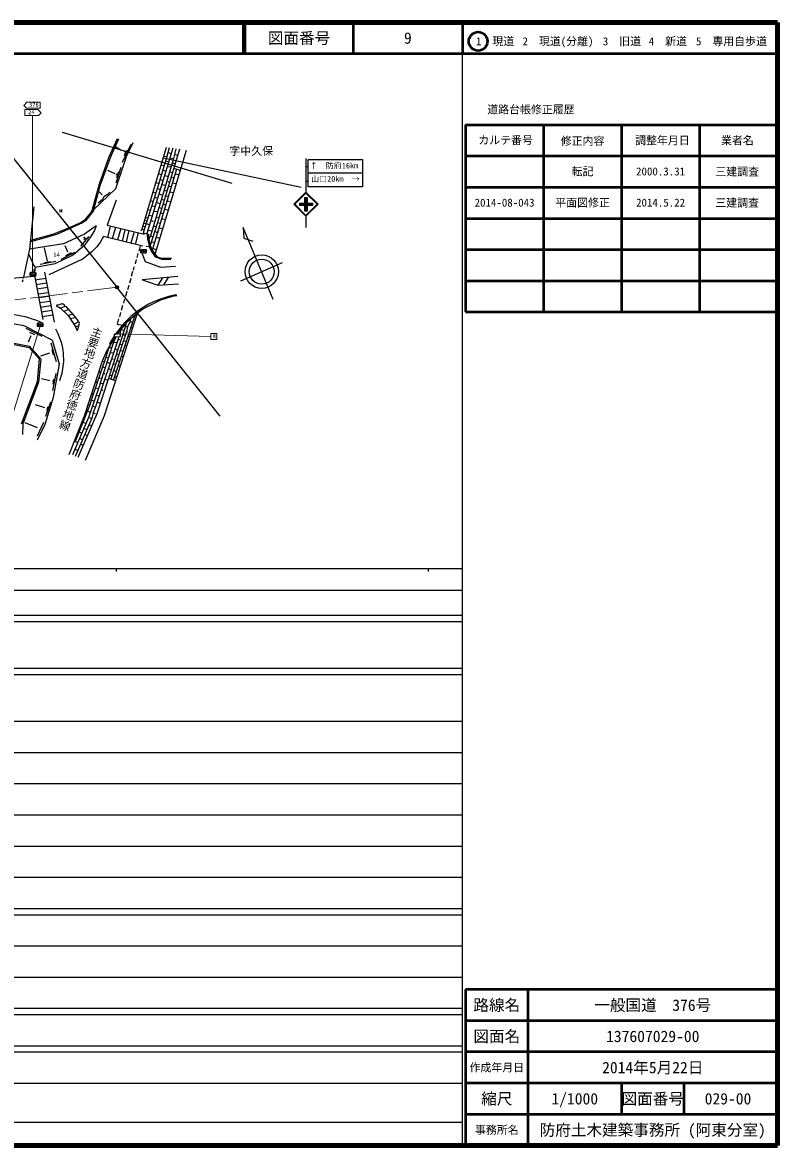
# Model space of a CAD drawing. Units: millimetres, scale not verified. Extents: x 40000 to 680000, y 20000 to 380000.
# Drawn here: x 437948 to 680000, y 20000 to 380000 of the extents above; entities that cross this region are included whole.
import ezdxf
from ezdxf.enums import TextEntityAlignment as Align

# ---------------------------------------------------------------- set-up
doc = ezdxf.new("R2010")
doc.units = ezdxf.units.MM
doc.header["$LTSCALE"] = 1000
doc.header["$PDMODE"] = 32
doc.header["$PDSIZE"] = 500
doc.linetypes.add('CHAIN', pattern=[18.5, 12, -1.5, 3.5, -1.5])
for name, color, linetype, lineweight in [('M-BGD', 7, 'Continuous', 25), ('M-BMK', 2, 'CHAIN', 13), ('M-BMK-HTXT', 7, 'Continuous', 13), ('M-BMK-SRVR', 3, 'Continuous', 25), ('M-STR-STRC', 7, 'Continuous', 25), ('M-TTL', 2, 'Continuous', 140), ('M-TTL-BAND', 7, 'Continuous', 25), ('M-TTL-FRAM', 2, 'Continuous', 50), ('M-TTL-LINE', 7, 'Continuous', 50)]:
    doc.layers.add(name, color=color, linetype=linetype, lineweight=lineweight)
doc.layers.add('M-OTRS', color=6, linetype='Continuous')
doc.layers.add('M-TTL-TXT', color=7, linetype='Continuous')
doc.styles.add('@ＭＳ ゴシック', font='')
doc.styles.add('ＭＳ ゴシック', font='')
doc.styles.add('ＭＳ 明朝', font='')
doc.styles.get('@ＭＳ ゴシック').set_extended_font_data('@MS Gothic')
doc.styles.get('ＭＳ ゴシック').set_extended_font_data('MS Gothic')
doc.styles.get('ＭＳ 明朝').set_extended_font_data('MS Mincho')

msp = doc.modelspace()

# ---------------------------------------------------------------- hatches: boundary and pattern name
at = {"layer": 'M-STR-STRC'}
msp.add_hatch(color=256, dxfattribs=at).paths.add_polyline_path([(529247, 319472), (529247, 321329), (530889, 321329), (530889, 322050), (529247, 322050), (529247, 323891), (528416, 323891), (528416, 322050), (526774, 322050), (526774, 321329), (528447, 321329), (528447, 319472)])

# ---------------------------------------------------------------- linework, layer by layer
at = {"layer": 'M-BGD'}
for p, q in [((450665, 344862), (505021, 328521)), ((468275, 342745), (465566, 336564)), ((468699, 342576), (466243, 337157)), ((467344, 340459), (468953, 339528)), ((468953, 339528), (469630, 339104)), ((472678, 340882), (469884, 335125)), ((470561, 338850), (470985, 338512)), ((470985, 338512), (470561, 337157)), ((470985, 338512), (471239, 338596)), ((473355, 341390), (471154, 336903)), ((471493, 339020), (471323, 338681)), ((471323, 338681), (471493, 338512)), ((484023, 339951), (476234, 313789)), ((486140, 339697), (477843, 312350)), ((490458, 338935), (480383, 305661)), ((488257, 339358), (481229, 315906)), ((484955, 339782), (484193, 336988)), ((487156, 339528), (486733, 337665)), ((465566, 336564), (462518, 328182)), ((466243, 337157), (462772, 327674)), ((471154, 336903), (467767, 326658)), ((486225, 335972), (478943, 311588)), ((484193, 336988), (481568, 328098)), ((483261, 337157), (484193, 336988)), ((483769, 335548), (484531, 335379)), ((484616, 338342), (485717, 338004)), ((485293, 336649), (486225, 336395)), ((485886, 334956), (486817, 334702)), ((486733, 337665), (486225, 335972)), ((486733, 337665), (487749, 337496)), ((465227, 332670), (467598, 331569)), ((469461, 333516), (467852, 328521)), ((468191, 331484), (468021, 330976)), ((468699, 332077), (468106, 330214)), ((487325, 332924), (479536, 307016)), ((481568, 331569), (482415, 331315)), ((482330, 334363), (483261, 334194)), ((482923, 332670), (484023, 332416)), ((484447, 333855), (485547, 333686)), ((485039, 332077), (485971, 331908)), ((486479, 333262), (488511, 332670)), ((486987, 331484), (488172, 331146)), ((462518, 328182), (460147, 319631)), ((462772, 327674), (460655, 319546)), ((481568, 328098), (476657, 312519)), ((480552, 328690), (481568, 328521)), ((481991, 329706), (483092, 329452)), ((482753, 328098), (483769, 327844)), ((483600, 330976), (484616, 330638)), ((484531, 329029), (485124, 328775)), ((485632, 330384), (486563, 330214)), ((486055, 328606), (487241, 328352)), ((467767, 326658), (460740, 319970)), ((462349, 325896), (463534, 324796)), ((464042, 324118), (463619, 323272)), ((465143, 324711), (464042, 324118)), ((465989, 325558), (465143, 324711)), ((479705, 325727), (480721, 325304)), ((481229, 326828), (482245, 326489)), ((481822, 325050), (482838, 324626)), ((483346, 326235), (484277, 325981)), ((483769, 324457), (484785, 324288)), ((484701, 327590), (485717, 327336)), ((485124, 325727), (486394, 325473)), ((441605, 320901), (440251, 307354)), ((463619, 323272), (462264, 322086)), ((467937, 323018), (465058, 314974)), ((478859, 322848), (479875, 322679)), ((479536, 321240), (480467, 321070)), ((480298, 323949), (481314, 323695)), ((480975, 322340), (481991, 322002)), ((481653, 320647), (482415, 320478)), ((482415, 323356), (483261, 323187)), ((482923, 321832), (483854, 321578)), ((484362, 322848), (485463, 322594)), ((449903, 319998), (449903, 319158)), ((450533, 319158), (450533, 319998)), ((459809, 318954), (457861, 316583)), ((460655, 319546), (458200, 316414)), ((460147, 319631), (459809, 318954)), ((477335, 317514), (478181, 317345)), ((478097, 320054), (479028, 319800)), ((478605, 318276), (479536, 318022)), ((480129, 319546), (481145, 319377)), ((480721, 317684), (481653, 317514)), ((481991, 319038), (483092, 318615)), ((482669, 317091), (483431, 316922)), ((483515, 320139), (484701, 319885)), ((457184, 315736), (449225, 312180)), ((452951, 314128), (450072, 312942)), ((456761, 315906), (452951, 314128)), ((457861, 316583), (456761, 315906)), ((458200, 316414), (457184, 315736)), ((461587, 314805), (457861, 312096)), ((460994, 313366), (459809, 311249)), ((461587, 314805), (460994, 313366)), ((465058, 314974), (476996, 312096)), ((466074, 314720), (465227, 311080)), ((467767, 314297), (466751, 310656)), ((469461, 313958), (468445, 310318)), ((470815, 313535), (469884, 309894)), ((472085, 313281), (471154, 309640)), ((476234, 313789), (475895, 313112)), ((476234, 313789), (477081, 313620)), ((476488, 314720), (477335, 314551)), ((476742, 315736), (478689, 315228)), ((476996, 316583), (477927, 316414)), ((478266, 313450), (479367, 313196)), ((481229, 315906), (478859, 308540)), ((479197, 316498), (479875, 316329)), ((479875, 314805), (480721, 314636)), ((481229, 315906), (482161, 315652)), ((481737, 314212), (482838, 313958)), ((518334, 291184), (508654, 314309)), ((508654, 314309), (508947, 310876)), ((447532, 312011), (440505, 310148)), ((445246, 310910), (440505, 309725)), ((449225, 312180), (445246, 310910)), ((450072, 312942), (447532, 312011)), ((457861, 312096), (451088, 309048)), ((457523, 311334), (457861, 310826)), ((459809, 311249), (457607, 308286)), ((458313, 311015), (457646, 310348)), ((462941, 309725), (461756, 308116)), ((463957, 311418), (462941, 309725)), ((476488, 308286), (463957, 311418)), ((473609, 312604), (472678, 309217)), ((475049, 312604), (474033, 308878)), ((476657, 312519), (478351, 312096)), ((477843, 312350), (477927, 312180)), ((477927, 312180), (478012, 310572)), ((478012, 310572), (478435, 308878)), ((478351, 312096), (478435, 310402)), ((478943, 311588), (478435, 310402)), ((478435, 310402), (478859, 308540)), ((478943, 311588), (479790, 311418)), ((479367, 309725), (480383, 309556)), ((480298, 312942), (481399, 312688)), ((480806, 311164), (481991, 310826)), ((508947, 310876), (511821, 309854)), ((451088, 309048), (440251, 307354)), ((444891, 307785), (445885, 303533)), ((454592, 306211), (450241, 303968)), ((451511, 308455), (452358, 306508)), ((453543, 306169), (451765, 305153)), ((453797, 305322), (454983, 306169)), ((454983, 306169), (455660, 306762)), ((457607, 308286), (455660, 306762)), ((460147, 306423), (457099, 304052)), ((461756, 308116), (460147, 306423)), ((475726, 308370), (475218, 306677)), ((477589, 308286), (478520, 308201)), ((478435, 308878), (478520, 308201)), ((478520, 308201), (479028, 307185)), ((478859, 308540), (479536, 307016)), ((479028, 307185), (479536, 306254)), ((479536, 307016), (480975, 304984)), ((479536, 306254), (480298, 305238)), ((479790, 307524), (480891, 307185)), ((439912, 305830), (441097, 303290)), ((441097, 303290), (441521, 302190)), ((442029, 301512), (448463, 302782)), ((448691, 303382), (443611, 302366)), ((444992, 303036), (446847, 303412)), ((456930, 304052), (446431, 299057)), ((448463, 302782), (453797, 305322)), ((457099, 304052), (456930, 304052)), ((474371, 303968), (474033, 302613)), ((474964, 305915), (474625, 304645)), ((476319, 305830), (477250, 303375)), ((477250, 303375), (482161, 301597)), ((480298, 305238), (480806, 304730)), ((480806, 304730), (482669, 304137)), ((480975, 304984), (481737, 304645)), ((481737, 304645), (482669, 304476)), ((482669, 304476), (485717, 304476)), ((482669, 304137), (485547, 304137)), ((507964, 297186), (521342, 303059)), ((440317, 299615), (440317, 299115)), ((442067, 299865), (440567, 299865)), ((440567, 298865), (442067, 298865)), ((441521, 302190), (442029, 301512)), ((441775, 298888), (444484, 284748)), ((442029, 301512), (441859, 299819)), ((442317, 299115), (442317, 299615)), ((444992, 299988), (448125, 283902)), ((473271, 300158), (472847, 298549)), ((473694, 301682), (473440, 300581)), ((482161, 301597), (486987, 301851)), ((437991, 296898), (438130, 297585)), ((438189, 297879), (438288, 298371)), ((445331, 297956), (442029, 297364)), ((445669, 296432), (442367, 295924)), ((472001, 295670), (471662, 294316)), ((472678, 297956), (472255, 296432)), ((487749, 298549), (476319, 297448)), ((476403, 297448), (481314, 295840)), ((482838, 298126), (481314, 295840)), ((481314, 295840), (488003, 296263)), ((484701, 298210), (483177, 295924)), ((445923, 294993), (442621, 294485)), ((446262, 293300), (442960, 292876)), ((446431, 292199), (443214, 291691)), ((471408, 293723), (470985, 292199)), ((484785, 292199), (482245, 291352)), ((484193, 291606), (482245, 290929)), ((486055, 292114), (484193, 291606)), ((486563, 292622), (484785, 292199)), ((487410, 292368), (486055, 292114)), ((487325, 292707), (486563, 292622)), ((446770, 290590), (443553, 290082)), ((447024, 289151), (443722, 288643)), ((450834, 289828), (448802, 289320)), ((448802, 289320), (450157, 288389)), ((451681, 288982), (450157, 288389)), ((450157, 288389), (452612, 286018)), ((451427, 289405), (450834, 289828)), ((451681, 288982), (451427, 289405)), ((452104, 288812), (451681, 288982)), ((455067, 285426), (452104, 288812)), ((470053, 289236), (469630, 287712)), ((470646, 291268), (470307, 289998)), ((476573, 288050), (474879, 286865)), ((478351, 289659), (475133, 287627)), ((478097, 288982), (476573, 288050)), ((480467, 290167), (478097, 288982)), ((479959, 290421), (478351, 289659)), ((482245, 291352), (479959, 290421)), ((482245, 290929), (480467, 290167)), ((447363, 287627), (444061, 287119)), ((447617, 286188), (444399, 285595)), ((452866, 287966), (451257, 287373)), ((454221, 286526), (452612, 286018)), ((452612, 286018), (454983, 282462)), ((455067, 285426), (453374, 285002)), ((455999, 283986), (455067, 285426)), ((474710, 286696), (464127, 253930)), ((473948, 286018), (467090, 265529)), ((468783, 285002), (468360, 283309)), ((469376, 287034), (469037, 285595)), ((472847, 285849), (470307, 283394)), ((474879, 286865), (471323, 283817)), ((472593, 284918), (472339, 284071)), ((475133, 287627), (472847, 285849)), ((438642, 282716), (447363, 278229)), ((439065, 281954), (444145, 279414)), ((442633, 283362), (442633, 282862)), ((444383, 283612), (442883, 283612)), ((442883, 282612), (444383, 282612)), ((444633, 282862), (444633, 283362)), ((448548, 281785), (449310, 280346)), ((455999, 283986), (454475, 283309)), ((455999, 282801), (454983, 282462)), ((454983, 282462), (455491, 281192)), ((455491, 281446), (455660, 281616)), ((455660, 281616), (456253, 283478)), ((456253, 283478), (455999, 283986)), ((470985, 282632), (461756, 254522)), ((471323, 280938), (466243, 265783)), ((470307, 283394), (467683, 280007)), ((471323, 283817), (468360, 280176)), ((468360, 283309), (469969, 282970)), ((469461, 281531), (469122, 280176)), ((470392, 281277), (469461, 281531)), ((471069, 283394), (470985, 282632)), ((470985, 282632), (471662, 282462)), ((471662, 282462), (471323, 280938)), ((471323, 280938), (471662, 280854)), ((472339, 284071), (471662, 282462)), ((472339, 284071), (473186, 283986)), ((472509, 282208), (473186, 282124)), ((434070, 277382), (440166, 276282)), ((440589, 279584), (439743, 277467)), ((440210, 280708), (441770, 279995)), ((447024, 277298), (448717, 271371)), ((447363, 278229), (447617, 277890)), ((447617, 277890), (449733, 270609)), ((449310, 280346), (450326, 277552)), ((450326, 277552), (450749, 275689)), ((468614, 278483), (461333, 256808)), ((467175, 277467), (463957, 267646)), ((467513, 279160), (464889, 274673)), ((467344, 279414), (465820, 277044)), ((467852, 279076), (467175, 277467)), ((467175, 277467), (468106, 277382)), ((467683, 280007), (467344, 280092)), ((467344, 280092), (467344, 279414)), ((467344, 279414), (467513, 279160)), ((469037, 279245), (467513, 279160)), ((469122, 280176), (467683, 280007)), ((468699, 279160), (468614, 278483)), ((468614, 278483), (469122, 278398)), ((469291, 279584), (469037, 279245)), ((469122, 280176), (469291, 279838)), ((469291, 279838), (469291, 279584)), ((470053, 280007), (470815, 279753)), ((470307, 277975), (471154, 277890)), ((471662, 279499), (472339, 279330)), ((433731, 277044), (440081, 275858)), ((440081, 275858), (443299, 272133)), ((440166, 276282), (443722, 272302)), ((446601, 273996), (443722, 272980)), ((447363, 275012), (447786, 273318)), ((450749, 275689), (451003, 273996)), ((451003, 273996), (451088, 271202)), ((464889, 274673), (463534, 271456)), ((465481, 275520), (464719, 272726)), ((464889, 274673), (465227, 274504)), ((465820, 277044), (466074, 276620)), ((465989, 275858), (466667, 275774)), ((466074, 274250), (467090, 274080)), ((467598, 275520), (468360, 275096)), ((467937, 273657), (468699, 273488)), ((469037, 276959), (469799, 276790)), ((469291, 274842), (470053, 274758)), ((470646, 276451), (471323, 276366)), ((443299, 272133), (442706, 264767)), ((443807, 272048), (443129, 264682)), ((443722, 272302), (443807, 272048)), ((449733, 270609), (447786, 259772)), ((451088, 271202), (450580, 267476)), ((463534, 271456), (457777, 253760)), ((464719, 272726), (459978, 258925)), ((463534, 271456), (464211, 271371)), ((464719, 272726), (465566, 272472)), ((465143, 271117), (465905, 270778)), ((466497, 272302), (467005, 272048)), ((466921, 270609), (467852, 270440)), ((468275, 271794), (468953, 271371)), ((468614, 270101), (469291, 269847)), ((469630, 273149), (470223, 272895)), ((448633, 267476), (447617, 262058)), ((450580, 267476), (449818, 265106)), ((463957, 267646), (462349, 262650)), ((462433, 267984), (463111, 267984)), ((463619, 269593), (464550, 269254)), ((463957, 267646), (464381, 267392)), ((465397, 269085), (466243, 268746)), ((465735, 266968), (466582, 266799)), ((467175, 268408), (468021, 268238)), ((467429, 266460), (468191, 266376)), ((442706, 264767), (437541, 251220)), ((443129, 264682), (438049, 251390)), ((444061, 265868), (446770, 265275)), ((447617, 265106), (447871, 265106)), ((448040, 265783), (447701, 264090)), ((461333, 264852), (462010, 264767)), ((461333, 262904), (462349, 262650)), ((462518, 266122), (463280, 265952)), ((462857, 264428), (463703, 264259)), ((464296, 265614), (465143, 265444)), ((465397, 265952), (467767, 265190)), ((447786, 259772), (445077, 251136)), ((462349, 262650), (459131, 253337)), ((460063, 260872), (460740, 260872)), ((461587, 260534), (462518, 260364)), ((463195, 262396), (463703, 262142)), ((442029, 257570), (444992, 256554)), ((446939, 258332), (445331, 253676)), ((445839, 256300), (445754, 255623)), ((446093, 256808), (445839, 256300)), ((459555, 257401), (454813, 245717)), ((458962, 257486), (459555, 257401)), ((459978, 258925), (459555, 257401)), ((459978, 258925), (460994, 258756)), ((460401, 256978), (461333, 256808)), ((461333, 256808), (460571, 254946)), ((461756, 258417), (462857, 257994)), ((457777, 253760), (452781, 241399)), ((459131, 253337), (453967, 241399)), ((460147, 253168), (454813, 240891)), ((461756, 254522), (455745, 240552)), ((457777, 253760), (458285, 253676)), ((464127, 253930), (458031, 239536)), ((458877, 255454), (459724, 255115)), ((459131, 253337), (460147, 253168)), ((460571, 254946), (460147, 253168)), ((460571, 254946), (461248, 254692)), ((438049, 251390), (437965, 247918)), ((438727, 251728), (442621, 250204)), ((444653, 251728), (442621, 247410)), ((445077, 251136), (442706, 246056)), ((456083, 248765), (457015, 248342)), ((457438, 251898), (458369, 251474)), ((457607, 249950), (458539, 249527)), ((459216, 251136), (460147, 250712)), ((454813, 245717), (454475, 245463)), ((454813, 245717), (455660, 245378)), ((456253, 246648), (457184, 246310)), ((456591, 244955), (457438, 244532)), ((457777, 248003), (458793, 247580)), ((454813, 243262), (455660, 242838))]:
    msp.add_line(p, q, dxfattribs=at)
at = {"layer": 'M-BGD', "lineweight": 13}
for p, q in [((443634, 282612), (434531, 253487)), ((498384, 279320), (468360, 280176)), ((498384, 280285), (500213, 280285)), ((498384, 278361), (498384, 280285)), ((500213, 278361), (498384, 278361)), ((500213, 280285), (500213, 278361))]:
    msp.add_line(p, q, dxfattribs=at)
at = {"layer": 'M-BGD'}
for points in [[(459278, 311418), (459015, 311155), (456522, 308294)], [(440251, 307354), (439912, 305830), (438288, 298371)], [(441957, 300799), (441609, 300796), (441551, 300136), (441889, 300120)], [(403412, 294711), (408005, 295400), (430974, 297707), (439319, 298464), (441814, 298683)], [(431583, 283692), (435427, 283447), (437867, 282920), (438642, 282716)]]:
    msp.add_lwpolyline(points, dxfattribs=at)
for centre, radius in [((514659, 300121), 5351), ((514659, 300121), 4000), ((440742, 299365), 150), ((441317, 299365), 150), ((441892, 299365), 150), ((443058, 283112), 150), ((443633, 283112), 150), ((444208, 283112), 150)]:
    msp.add_circle(centre, radius, dxfattribs=at)
for centre, radius, start, end in [((440567, 299615), 250, 90, 180), ((440567, 299115), 250, 180, 270), ((442067, 299615), 250, 0, 90), ((442067, 299115), 250, 270, 0), ((431168, 255352), 31197, 64.93695, 99.60192), ((442883, 283362), 250, 90, 180), ((442883, 282862), 250, 180, 270), ((444383, 283362), 250, 0, 90), ((444383, 282862), 250, 270, 0)]:
    msp.add_arc(centre, radius, start, end, dxfattribs=at)
at = {"layer": 'M-BMK'}
msp.add_line((403759, 287119), (468275, 295112), dxfattribs=at)
at = {"layer": 'M-BMK-SRVR'}
for p, q in [((468275, 295112), (435171, 336395)), ((501313, 253829), (468209, 295112))]:
    msp.add_line(p, q, dxfattribs=at)
msp.add_circle((468275, 295112), 500, dxfattribs=at)
msp.add_point((468275, 295112), dxfattribs=at)
at = {"layer": 'M-OTRS'}
msp.add_point((468275, 295112), dxfattribs=at)
at = {"layer": 'M-STR-STRC', "lineweight": 13}
for p, q in [((438361, 353425), (439378, 354442)), ((439224, 352561), (438361, 353425)), ((439378, 354442), (443625, 354442)), ((443625, 354442), (443625, 352561)), ((438656, 352076), (438656, 350195)), ((442903, 352076), (438656, 352076)), ((438656, 350195), (443057, 350195)), ((443625, 352561), (439224, 352561)), ((441195, 299865), (441195, 350195)), ((443920, 351059), (442903, 352076)), ((443057, 350195), (443920, 351059))]:
    msp.add_line(p, q, dxfattribs=at)
at = {"layer": 'M-STR-STRC'}
for p, q in [((483092, 336649), (527330, 327168)), ((528802, 336354), (528812, 325607)), ((529490, 333685), (528804, 333686)), ((529489, 331823), (546934, 331823)), ((528809, 329114), (529489, 329114)), ((524976, 321728), (528837, 325589)), ((525273, 321728), (528837, 325292)), ((528837, 325589), (532698, 321728)), ((528837, 325292), (532401, 321728)), ((528837, 317867), (524976, 321728)), ((528837, 318164), (525273, 321728)), ((526774, 322050), (526774, 321329)), ((526774, 322050), (528416, 322050)), ((528447, 321329), (526774, 321329)), ((528416, 322050), (528416, 323891)), ((528416, 323891), (529247, 323891)), ((528447, 319472), (528447, 321329)), ((532698, 321728), (528837, 317867)), ((532401, 321728), (528837, 318164)), ((529247, 323891), (529247, 322050)), ((529247, 322050), (530889, 322050)), ((529247, 321329), (529247, 319472)), ((530920, 321329), (529247, 321329)), ((530889, 322050), (530889, 321329)), ((529247, 319472), (528447, 319472)), ((528837, 317867), (528837, 314311)), ((475755, 306887), (475755, 306387)), ((477505, 307137), (476005, 307137)), ((476005, 306137), (477505, 306137)), ((477755, 306387), (477755, 306887))]:
    msp.add_line(p, q, dxfattribs=at)
msp.add_lwpolyline([(529489, 336056), (530012, 336056), (546934, 336056), (546934, 327336), (529489, 327336)], close=True, dxfattribs=at)
for centre in [(476180, 306637), (476755, 306637), (477330, 306637)]:
    msp.add_circle(centre, 150, dxfattribs=at)
for centre, start, end in [((476005, 306887), 90, 180), ((476005, 306387), 180, 270), ((477505, 306887), 0, 90), ((477505, 306387), 270, 0)]:
    msp.add_arc(centre, 250, start, end, dxfattribs=at)
at = {"layer": 'M-TTL'}
for p, q in [((680000, 380000), (40000, 380000)), ((680000, 20000), (680000, 380000)), ((40000, 20000), (680000, 20000))]:
    msp.add_line(p, q, dxfattribs=at)
at = {"layer": 'M-TTL-BAND'}
for p, q in [((579000, 20000), (579000, 370000)), ((40000, 205000), (579000, 205000)), ((468000, 205000), (468000, 204000)), ((568000, 205000), (568000, 204000)), ((68000, 198000), (579000, 198000)), ((40000, 190000), (579000, 190000)), ((40000, 188000), (579000, 188000)), ((40000, 173000), (579000, 173000)), ((40000, 171000), (579000, 171000)), ((40000, 156000), (579000, 156000)), ((46000, 146000), (579000, 146000)), ((52000, 136000), (579000, 136000)), ((46000, 126000), (579000, 126000)), ((52000, 116000), (579000, 116000)), ((46000, 106000), (579000, 106000)), ((40000, 96000), (579000, 96000)), ((40000, 94000), (579000, 94000)), ((49000, 84000), (579000, 84000)), ((40000, 74000), (579000, 74000)), ((40000, 64000), (579000, 64000)), ((40000, 62000), (579000, 62000)), ((40000, 52000), (579000, 52000)), ((40000, 50000), (579000, 50000)), ((40000, 40000), (579000, 40000)), ((68000, 27500), (579000, 27500))]:
    msp.add_line(p, q, dxfattribs=at)
at = {"layer": 'M-TTL-FRAM'}
for p, q in [((580000, 347197), (580000, 287197)), ((580000, 347197), (680000, 347197)), ((580000, 287197), (680000, 287197)), ((680000, 70000), (580000, 70000)), ((580000, 70000), (580000, 20000))]:
    msp.add_line(p, q, dxfattribs=at)
at = {"layer": 'M-TTL-LINE'}
for p, q in [((508747, 380000), (508747, 370000)), ((509247, 380000), (509247, 370000)), ((543997, 380000), (543997, 370000)), ((579000, 380000), (579000, 370000)), ((40000, 370000), (680000, 370000)), ((605000, 347197), (605000, 287197)), ((630000, 347197), (630000, 287197)), ((655000, 347197), (655000, 287197)), ((580000, 337197), (680000, 337197)), ((580000, 327197), (680000, 327197)), ((580000, 317197), (680000, 317197)), ((580000, 307197), (680000, 307197)), ((580000, 297197), (680000, 297197)), ((600000, 70000), (600000, 20000)), ((680000, 60000), (580000, 60000)), ((680000, 50000), (580000, 50000)), ((680000, 40000), (580000, 40000)), ((630000, 40000), (630000, 30000)), ((650000, 40000), (650000, 30000)), ((680000, 30000), (580000, 30000))]:
    msp.add_line(p, q, dxfattribs=at)
msp.add_circle((584031, 373958), 3000, dxfattribs=at)

# ---------------------------------------------------------------- texts
at = {"layer": 'M-BGD'}
for s, style, p in [('14', 'ＭＳ ゴシック', (447871, 304546)), ('H', 'ＭＳ 明朝', (498873, 278392))]:
    msp.add_text(s, height=1320, dxfattribs=dict(at, style=style)).set_placement(p, align=Align.BOTTOM_LEFT)
at = {"layer": 'M-BGD', "style": '@ＭＳ ゴシック'}
msp.add_text('主要地方道防府徳地線', height=2566, rotation=251.085, dxfattribs=at).set_placement((460323, 282977), align=Align.BOTTOM_LEFT)
at = {"layer": 'M-BMK-HTXT', "style": 'ＭＳ ゴシック'}
msp.add_text('字中久保', height=2566, dxfattribs=at).set_placement((504285, 336743), align=Align.BOTTOM_LEFT)
at = {"layer": 'M-STR-STRC'}
for s, height, style, p in [('376', 1320, 'ＭＳ 明朝', (440039, 352561)), ('24', 1320, 'ＭＳ 明朝', (439753, 350195)), ('↑\u3000防府16km', 1833, 'ＭＳ ゴシック', (530017, 332659)), ('山口20km\u3000→', 1833, 'ＭＳ ゴシック', (530491, 328394))]:
    msp.add_text(s, height=height, dxfattribs=dict(at, style=style)).set_placement(p, align=Align.BOTTOM_LEFT)
at = {"layer": 'M-TTL-TXT', "style": 'ＭＳ ゴシック'}
for s, height, p in [('図面番号', 3666, (526622, 375000)), ('9', 3666, (561497, 375000)), ('1\u3000現道', 2566, (589448, 373958)), ('2\u3000現道(分離)', 2566, (609619, 373958)), ('3\u3000旧道', 2566, (630121, 373958)), ('4\u3000新道', 2566, (644824, 373958)), ('5\u3000専用自歩道', 2566, (665228, 373958)), ('道路台帳修正履歴', 2566, (600968, 352113)), ('カルテ番号', 2566, (592839, 342277)), ('修正内容', 2566, (617509, 342023)), ('調整年月日', 2566, (643089, 342197)), ('業者名', 2566, (667134, 342197)), ('転記', 2566, (617500, 332245)), ('2000.3.31', 2566, (642500, 332245)), ('三建調査', 2566, (667077, 332189)), ('2014-08-043', 2566, (592500, 322245)), ('平面図修正', 2566, (617500, 322245)), ('2014.5.22', 2566, (642500, 322245)), ('三建調査', 2566, (667077, 322189)), ('路線名', 3666, (590000, 65000)), ('路線名', 3666, (590000, 65000)), ('一般国道\u3000376号', 3666, (640000, 65000)), ('図面名', 3666, (590000, 55000)), ('図面名', 3666, (590000, 55000)), ('137607029-00', 3666, (640000, 55000)), ('2014年5月22日', 3666, (640000, 45000)), ('作成年月日', 2566, (590000, 45000)), ('作成年月日', 2566, (590000, 45000)), ('縮尺', 3666, (590000, 35000)), ('縮尺', 3666, (590000, 35000)), ('1/1000', 3666, (615000, 35000)), ('図面番号', 3666, (640000, 35000)), ('図面番号', 3666, (640000, 35000)), ('029-00', 3666, (664125, 35000)), ('事務所名', 2566, (590000, 25000)), ('事務所名', 2566, (590000, 25000)), ('防府土木建築事務所 (阿東分室)', 3666, (640000, 25000))]:
    msp.add_text(s, height=height, dxfattribs=at).set_placement(p, align=Align.MIDDLE_CENTER)

doc.saveas('drawing.dxf')
